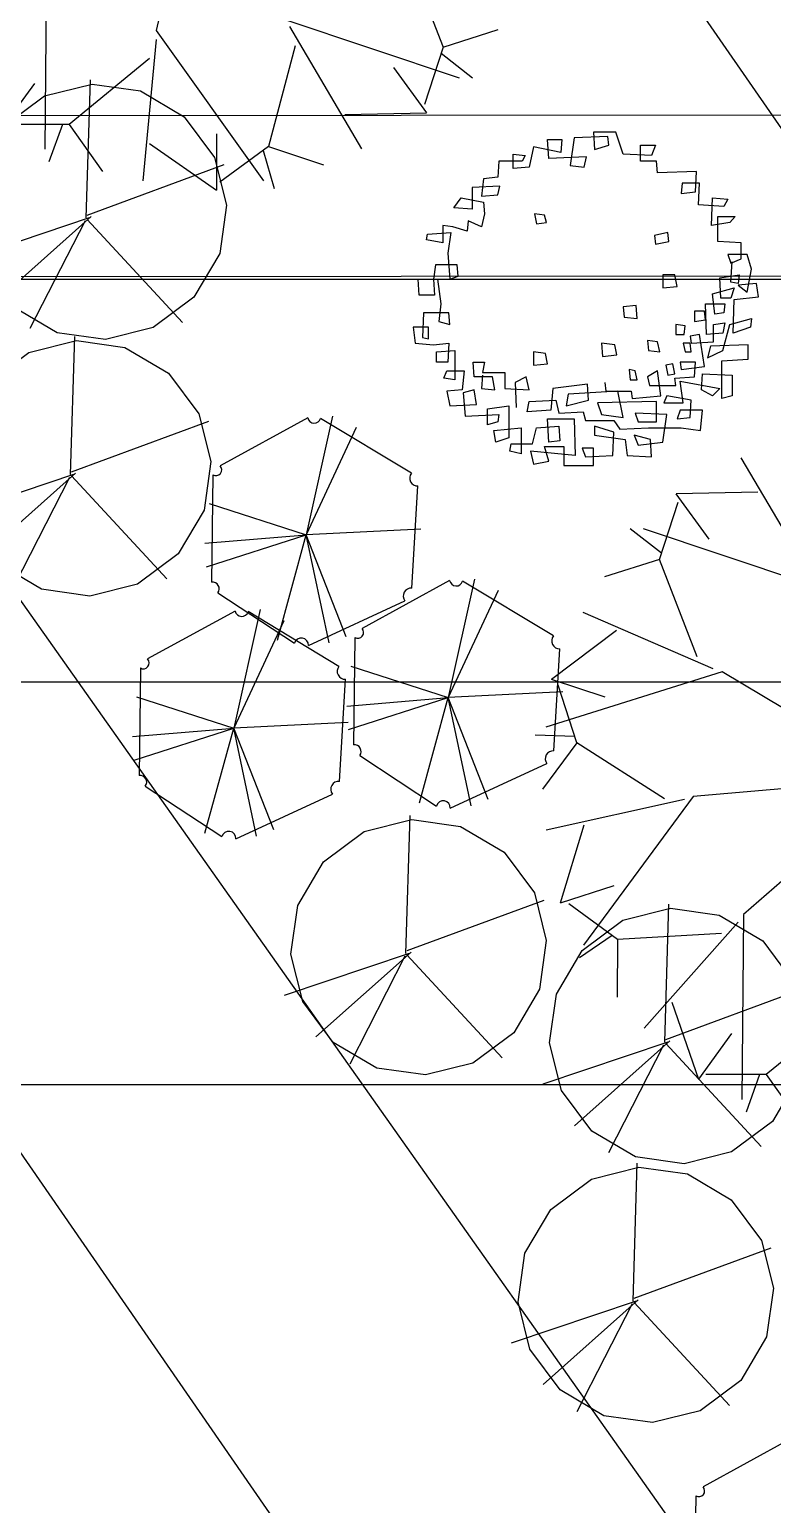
# Model space of a CAD drawing. Header units: millimetres. Extents: x 14950 to 15746, y 1103 to 1809.
# Drawn here: x 15431.439 to 15433.285, y 1480.923 to 1484.585 of the extents above; entities that cross this region are included whole.
import ezdxf
from ezdxf.xclip import XClip

# ---------------------------------------------------------------- set-up
doc = ezdxf.new("R2010")
doc.units = ezdxf.units.MM
doc.header["$LTSCALE"] = 10
doc.header["$MEASUREMENT"] = 0
doc.header["$XCLIPFRAME"] = 2
doc.linetypes.add('HIDDEN', pattern=[0.375, 0.25, -0.125])
for name, color, linetype in [('TN-CABL', 4, 'Continuous'), ('TZ-BASE', 253, 'Continuous'), ('TZ-CABL', 4, 'Continuous')]:
    doc.layers.add(name, color=color, linetype=linetype)
doc.linetypes.add('ZIGZAG', pattern='A,0.0001,-0.2,[131,ltypeshp.shx,S=0.2,R=0,X=-0.2,Y=0],-0.4,[131,ltypeshp.shx,S=0.2,R=180,X=0.2,Y=0],-0.2', length=0.8001)

# ---------------------------------------------------------------- blocks, each defined once
blk = doc.blocks.new('JD-DGHCDGH7DFXH')
at = {"layer": 'TZ-BASE'}
for p, q in [((396.7644, 2.3519), (383.3386, 21.3418)), ((390.1718, 15.7075), (401.8806, -1.233)), ((387.8757, 13.7532), (399.3344, -2.8255)), ((394.5365, 8.0598), (394.4211, 7.5579)), ((395.0396, 7.7577), (395.1334, 7.5167)), ((394.1481, 7.7217), (394.1443, 7.2629)), ((394.7381, 7.5859), (395.1733, 7.4405)), ((394.4211, 7.5579), (394.6876, 7.1845)), ((394.7516, 7.5673), (394.9305, 7.2642)), ((395.1334, 7.5167), (395.2703, 7.5599)), ((394.4211, 7.535), (394.3876, 7.1845)), ((394.7659, 7.5197), (394.7001, 7.2696)), ((395.1334, 7.5167), (395.0871, 7.3743)), ((394.4046, 7.488), (394.2044, 7.3243)), ((395.1283, 7.5011), (395.2063, 7.4405)), ((394.2471, 7.0924), (394.2574, 7.435)), ((395.0101, 7.4663), (395.0922, 7.3532)), ((394.1184, 7.4261), (394.0362, 7.313)), ((363.0472, 7.3197), (399.8993, 7.3522)), ((394.2044, 7.3243), (394.0547, 7.3243)), ((394.188, 7.3243), (394.1545, 7.2315)), ((394.2044, 7.3243), (394.2878, 7.2075)), ((394.8897, 7.3493), (395.0922, 7.3532)), ((394.5708, 7.3013), (394.5708, 7.1616)), ((395.3931, 7.2873), (395.4285, 7.2873)), ((395.3957, 7.2403), (395.3931, 7.2873)), ((395.4285, 7.2873), (395.426, 7.2548)), ((395.4589, 7.2909), (395.4488, 7.2222)), ((395.5424, 7.2945), (395.4589, 7.2909)), ((395.507, 7.3054), (395.5095, 7.262)), ((395.5626, 7.3054), (395.507, 7.3054)), ((395.5449, 7.2728), (395.5424, 7.2945)), ((395.5803, 7.2511), (395.5626, 7.3054)), ((394.4046, 7.2774), (394.5708, 7.1616)), ((394.7001, 7.2696), (394.579, 7.1816)), ((394.6869, 7.2599), (394.7143, 7.1651)), ((394.7001, 7.2696), (394.8363, 7.2241)), ((395.3071, 7.2511), (395.3375, 7.2475)), ((395.3071, 7.215), (395.3071, 7.2511)), ((395.3577, 7.2692), (395.3476, 7.2186)), ((395.426, 7.2548), (395.3577, 7.2692)), ((395.5095, 7.262), (395.5449, 7.2728)), ((395.6511, 7.2475), (395.5803, 7.2511)), ((395.6233, 7.2728), (395.6613, 7.2728)), ((395.6233, 7.2331), (395.6233, 7.2728)), ((395.6613, 7.2728), (395.6511, 7.2475)), ((394.2497, 7.0994), (394.59, 7.2247)), ((395.2717, 7.2331), (395.2692, 7.1933)), ((395.3299, 7.2331), (395.2717, 7.2331)), ((395.3476, 7.2186), (395.3071, 7.215)), ((395.3375, 7.2475), (395.3299, 7.2331)), ((395.4893, 7.2439), (395.3957, 7.2403)), ((395.4488, 7.2222), (395.4842, 7.2186)), ((395.4842, 7.2186), (395.4893, 7.2439)), ((395.6638, 7.2331), (395.6233, 7.2331)), ((395.6663, 7.2042), (395.6638, 7.2331)), ((395.2338, 7.1897), (395.2287, 7.1463)), ((395.2692, 7.1933), (395.2338, 7.1897)), ((395.7624, 7.2078), (395.6663, 7.2042)), ((395.727, 7.1788), (395.7245, 7.1535)), ((395.77, 7.1788), (395.727, 7.1788)), ((395.7599, 7.1572), (395.7624, 7.2078)), ((395.7675, 7.1246), (395.77, 7.1788)), ((395.1604, 7.1174), (395.1781, 7.1427)), ((395.1781, 7.1427), (395.2338, 7.1319)), ((395.2742, 7.1716), (395.206, 7.168)), ((395.206, 7.168), (395.206, 7.1138)), ((395.2287, 7.1463), (395.2692, 7.1499)), ((395.2692, 7.1499), (395.2742, 7.1716)), ((395.7245, 7.1535), (395.7599, 7.1572)), ((395.8004, 7.074), (395.8029, 7.1427)), ((395.8029, 7.1427), (395.8408, 7.1391)), ((395.206, 7.1138), (395.1604, 7.1174)), ((395.2338, 7.1319), (395.2363, 7.1029)), ((395.8307, 7.121), (395.7675, 7.1246)), ((395.8408, 7.1391), (395.8307, 7.121)), ((394.2546, 7.0923), (393.9446, 6.9881)), ((394.2597, 7.0958), (394.0233, 6.8852)), ((394.2445, 7.0853), (394.1075, 6.8176)), ((394.2495, 7.0888), (394.4862, 6.8332)), ((395.1579, 7.0704), (395.1326, 7.074)), ((395.1326, 7.074), (395.1326, 7.0307)), ((395.1933, 7.0596), (395.1579, 7.0704)), ((395.1958, 7.0849), (395.1933, 7.0596)), ((395.2287, 7.0704), (395.1958, 7.0849)), ((395.2363, 7.1029), (395.2287, 7.0704)), ((395.3855, 7.0993), (395.3602, 7.1029)), ((395.3602, 7.1029), (395.3653, 7.0776)), ((395.3653, 7.0776), (395.3906, 7.0813)), ((395.3906, 7.0813), (395.3855, 7.0993)), ((395.8459, 7.0813), (395.8004, 7.074)), ((395.8156, 7.0957), (395.8586, 7.0957)), ((395.8156, 7.0343), (395.8156, 7.0957)), ((395.8586, 7.0957), (395.8459, 7.0813)), ((395.0921, 7.0379), (395.0947, 7.0523)), ((395.1326, 7.0307), (395.0921, 7.0379)), ((395.0947, 7.0523), (395.1528, 7.056)), ((395.1528, 7.056), (395.1452, 7.0053)), ((395.6916, 7.056), (395.6587, 7.0487)), ((395.6587, 7.0487), (395.6613, 7.027)), ((395.6613, 7.027), (395.6941, 7.0343)), ((395.6941, 7.0343), (395.6916, 7.056)), ((395.8737, 7.0307), (395.8156, 7.0343)), ((395.1452, 7.0053), (395.1503, 6.9403)), ((395.8408, 7.0017), (395.8484, 6.98)), ((395.8889, 7.0017), (395.8408, 7.0017)), ((395.8737, 6.9909), (395.8737, 7.0307)), ((395.899, 6.9656), (395.8889, 7.0017)), ((395.1149, 6.9764), (395.1098, 6.9403)), ((395.168, 6.9764), (395.1149, 6.9764)), ((395.1705, 6.9475), (395.168, 6.9764)), ((395.8484, 6.98), (395.8737, 6.9909)), ((395.8484, 6.9331), (395.851, 6.9837)), ((395.8889, 6.9078), (395.899, 6.9656)), ((363.0468, 6.9198), (399.8996, 6.9523)), ((395.0719, 6.9403), (395.1199, 6.9403)), ((395.0744, 6.9005), (395.0719, 6.9403)), ((395.1098, 6.9403), (395.1124, 6.9005)), ((395.1199, 6.9403), (395.1275, 6.8788)), ((395.1503, 6.9403), (395.1705, 6.9475)), ((395.7093, 6.9511), (395.679, 6.9511)), ((395.679, 6.9511), (395.679, 6.9186)), ((395.679, 6.9186), (395.7144, 6.9222)), ((395.7144, 6.9222), (395.7093, 6.9511)), ((395.8206, 6.9439), (395.8687, 6.9511)), ((395.8231, 6.8933), (395.8206, 6.9439)), ((395.8661, 6.9294), (395.8484, 6.9331)), ((395.8687, 6.9511), (395.8661, 6.9294)), ((395.9117, 6.9294), (395.8661, 6.9258)), ((395.8661, 6.9258), (395.8889, 6.9078)), ((395.9167, 6.8969), (395.9117, 6.9294)), ((395.1124, 6.9005), (395.0744, 6.9005)), ((395.8029, 6.9041), (395.856, 6.9186)), ((395.808, 6.8535), (395.8029, 6.9041)), ((395.8484, 6.8933), (395.8231, 6.8933)), ((395.856, 6.9186), (395.8484, 6.8933)), ((395.8535, 6.8065), (395.856, 6.8897)), ((395.856, 6.8897), (395.9167, 6.8969)), ((395.0845, 6.8572), (395.082, 6.7957)), ((395.1478, 6.8572), (395.0845, 6.8572)), ((395.1275, 6.8788), (395.1225, 6.8355)), ((395.1503, 6.8282), (395.1478, 6.8572)), ((395.6132, 6.8752), (395.5803, 6.8716)), ((395.5803, 6.8716), (395.5828, 6.8463)), ((395.6157, 6.8427), (395.6132, 6.8752)), ((395.7827, 6.8608), (395.7574, 6.8608)), ((395.7574, 6.8608), (395.7574, 6.8355)), ((395.7852, 6.8391), (395.7827, 6.8608)), ((395.7852, 6.8788), (395.8333, 6.8788)), ((395.7877, 6.8029), (395.7852, 6.8788)), ((395.8307, 6.8572), (395.808, 6.8535)), ((395.8333, 6.8788), (395.8307, 6.8572)), ((395.0592, 6.821), (395.0643, 6.7812)), ((395.0972, 6.821), (395.0592, 6.821)), ((395.0972, 6.7921), (395.0972, 6.821)), ((395.1225, 6.8355), (395.1503, 6.8282)), ((395.5828, 6.8463), (395.6157, 6.8427)), ((395.7346, 6.8246), (395.7118, 6.8282)), ((395.7118, 6.8282), (395.7118, 6.8029)), ((395.7321, 6.8029), (395.7346, 6.8246)), ((395.7574, 6.8355), (395.7852, 6.8391)), ((395.8054, 6.8282), (395.8333, 6.8318)), ((395.8054, 6.7849), (395.8054, 6.8282)), ((395.8333, 6.8318), (395.8282, 6.8065)), ((395.8282, 6.7632), (395.8459, 6.8282)), ((395.8459, 6.8282), (395.899, 6.8427)), ((395.8965, 6.821), (395.8535, 6.8065)), ((395.899, 6.8427), (395.8965, 6.821)), ((394.2083, 6.4554), (394.2186, 6.798)), ((395.0643, 6.7812), (395.1098, 6.7776)), ((395.082, 6.7957), (395.0972, 6.7921)), ((395.1098, 6.7776), (395.1478, 6.7812)), ((395.1478, 6.7812), (395.1452, 6.7343)), ((395.5601, 6.7776), (395.5272, 6.7812)), ((395.5272, 6.7812), (395.5297, 6.7487)), ((395.5651, 6.7523), (395.5601, 6.7776)), ((395.6663, 6.7849), (395.641, 6.7885)), ((395.641, 6.7885), (395.6435, 6.7632)), ((395.6714, 6.7596), (395.6663, 6.7849)), ((395.7118, 6.8029), (395.7321, 6.8029)), ((395.7473, 6.7812), (395.7295, 6.7812)), ((395.7295, 6.7812), (395.7346, 6.7596)), ((395.77, 6.8029), (395.7473, 6.7993)), ((395.7473, 6.7993), (395.7498, 6.7812)), ((395.7498, 6.7596), (395.7473, 6.7812)), ((395.7498, 6.7812), (395.8054, 6.7849)), ((395.7827, 6.7234), (395.77, 6.8029)), ((395.8282, 6.8065), (395.7877, 6.8029)), ((395.8914, 6.7776), (395.7978, 6.774)), ((395.8914, 6.7415), (395.8914, 6.7776)), ((395.1174, 6.7596), (395.163, 6.7632)), ((395.1174, 6.7343), (395.1174, 6.7596)), ((395.163, 6.7632), (395.163, 6.6909)), ((395.3881, 6.7559), (395.3577, 6.7596)), ((395.3577, 6.7596), (395.3577, 6.727)), ((395.3931, 6.7306), (395.3881, 6.7559)), ((395.5297, 6.7487), (395.5651, 6.7523)), ((395.6435, 6.7632), (395.6714, 6.7596)), ((395.7346, 6.7596), (395.7498, 6.7596)), ((395.7978, 6.774), (395.7903, 6.7451)), ((395.7903, 6.7451), (395.8282, 6.7632)), ((395.8257, 6.7379), (395.8914, 6.7415)), ((395.8257, 6.6439), (395.8257, 6.7379)), ((395.1452, 6.7343), (395.1174, 6.7343)), ((395.1351, 6.6945), (395.1427, 6.7126)), ((395.1427, 6.7126), (395.1857, 6.7126)), ((395.1857, 6.7126), (395.1807, 6.6656)), ((395.2085, 6.7343), (395.2363, 6.7343)), ((395.211, 6.6981), (395.2085, 6.7343)), ((395.2312, 6.7017), (395.2287, 6.6692)), ((395.2363, 6.7343), (395.2312, 6.709)), ((395.2312, 6.709), (395.2869, 6.709)), ((395.2869, 6.709), (395.2869, 6.6692)), ((395.3577, 6.727), (395.3931, 6.7306)), ((395.6107, 6.7126), (395.5955, 6.7162)), ((395.5955, 6.7162), (395.598, 6.6909)), ((395.6157, 6.6909), (395.6107, 6.7126)), ((395.6663, 6.7126), (395.641, 6.6981)), ((395.6739, 6.6511), (395.6663, 6.7126)), ((395.7043, 6.7306), (395.6865, 6.727)), ((395.6865, 6.727), (395.6916, 6.7017)), ((395.6916, 6.7017), (395.7093, 6.7053)), ((395.7093, 6.7053), (395.7043, 6.7306)), ((395.722, 6.7343), (395.7245, 6.7162)), ((395.7599, 6.7343), (395.722, 6.7343)), ((395.7245, 6.7162), (395.7827, 6.7234)), ((395.7574, 6.6981), (395.7599, 6.7343)), ((395.7751, 6.6656), (395.7776, 6.7053)), ((395.7776, 6.7053), (395.851, 6.7017)), ((395.851, 6.7017), (395.851, 6.6511)), ((395.163, 6.6909), (395.1351, 6.6945)), ((395.1807, 6.6656), (395.1427, 6.662)), ((395.211, 6.6656), (395.1832, 6.6583)), ((395.2565, 6.6981), (395.211, 6.6981)), ((395.2161, 6.6294), (395.211, 6.6656)), ((395.2287, 6.6692), (395.2616, 6.6656)), ((395.2616, 6.6656), (395.2565, 6.6981)), ((395.2869, 6.6692), (395.3476, 6.6656)), ((395.34, 6.6981), (395.3122, 6.6836)), ((395.3122, 6.6836), (395.3147, 6.6222)), ((395.3476, 6.6656), (395.34, 6.6981)), ((395.4058, 6.6692), (395.4007, 6.615)), ((395.4918, 6.68), (395.4058, 6.6692)), ((395.4943, 6.6403), (395.4918, 6.68)), ((395.5348, 6.6836), (395.5373, 6.662)), ((395.598, 6.6909), (395.6157, 6.6909)), ((395.641, 6.6981), (395.6461, 6.6764)), ((395.6461, 6.6764), (395.7118, 6.6764)), ((395.7093, 6.6945), (395.7574, 6.6981)), ((395.7118, 6.6764), (395.7093, 6.6945)), ((395.722, 6.6873), (395.8206, 6.6692)), ((395.7295, 6.633), (395.722, 6.6873)), ((395.8029, 6.6511), (395.7751, 6.6656)), ((395.8206, 6.6692), (395.8029, 6.6511)), ((395.1427, 6.662), (395.1503, 6.6258)), ((395.1503, 6.6258), (395.2161, 6.6294)), ((395.1832, 6.6583), (395.1882, 6.6005)), ((395.3425, 6.6114), (395.3476, 6.6367)), ((395.3476, 6.6367), (395.4134, 6.6403)), ((395.4134, 6.6403), (395.421, 6.6077)), ((395.4437, 6.6547), (395.4387, 6.6258)), ((395.4387, 6.6258), (395.4943, 6.6403)), ((395.5677, 6.662), (395.4437, 6.6547)), ((395.6638, 6.6367), (395.5171, 6.633)), ((395.5171, 6.633), (395.5272, 6.6041)), ((395.5373, 6.662), (395.6005, 6.662)), ((395.5803, 6.5969), (395.5677, 6.662)), ((395.6005, 6.662), (395.6031, 6.6439)), ((395.6031, 6.6439), (395.6739, 6.6511)), ((395.6638, 6.5861), (395.6638, 6.6367)), ((395.6891, 6.6511), (395.6815, 6.633)), ((395.6815, 6.633), (395.7295, 6.633)), ((395.7498, 6.6403), (395.6891, 6.6511)), ((395.7473, 6.5969), (395.7498, 6.6403)), ((395.851, 6.6511), (395.8257, 6.6439)), ((394.7972, 6.5962), (394.5798, 6.4773)), ((394.8591, 6.5999), (394.7937, 6.3057)), ((395.0547, 6.4588), (394.8291, 6.5948)), ((395.1882, 6.6005), (395.2717, 6.6041)), ((395.2439, 6.6186), (395.297, 6.6258)), ((395.2439, 6.5788), (395.2439, 6.6186)), ((395.2717, 6.6041), (395.2692, 6.5861)), ((395.297, 6.6258), (395.297, 6.5463)), ((395.4007, 6.615), (395.3425, 6.6114)), ((395.3931, 6.5933), (395.4589, 6.5933)), ((395.3957, 6.5355), (395.3931, 6.5933)), ((395.421, 6.6077), (395.4817, 6.6114)), ((395.4589, 6.5933), (395.4614, 6.5029)), ((395.4817, 6.6114), (395.4867, 6.5897)), ((395.5272, 6.6041), (395.5803, 6.5969)), ((395.6107, 6.6077), (395.6183, 6.5861)), ((395.6891, 6.6041), (395.6107, 6.6077)), ((395.679, 6.5355), (395.6891, 6.6041)), ((395.722, 6.615), (395.7144, 6.5933)), ((395.7144, 6.5933), (395.7473, 6.5969)), ((395.7776, 6.615), (395.722, 6.615)), ((395.7726, 6.5644), (395.7776, 6.615)), ((394.2109, 6.4625), (394.5513, 6.5877)), ((394.9178, 6.5718), (394.7937, 6.3057)), ((395.2692, 6.5861), (395.2439, 6.5788)), ((395.2591, 6.5644), (395.3274, 6.5716)), ((395.2641, 6.5355), (395.2591, 6.5644)), ((395.3274, 6.5716), (395.3274, 6.5065)), ((395.3552, 6.5318), (395.3653, 6.5716)), ((395.3653, 6.5716), (395.421, 6.5752)), ((395.421, 6.5752), (395.4235, 6.5391)), ((395.4867, 6.5897), (395.5575, 6.5897)), ((395.5095, 6.5752), (395.5095, 6.5535)), ((395.5575, 6.5608), (395.5095, 6.5752)), ((395.555, 6.5029), (395.5575, 6.5608)), ((395.5575, 6.5897), (395.5727, 6.568)), ((395.5727, 6.568), (395.6435, 6.5716)), ((395.6183, 6.5861), (395.6638, 6.5861)), ((395.6435, 6.5716), (395.7245, 6.5716)), ((395.7245, 6.5716), (395.7726, 6.5644)), ((395.297, 6.5463), (395.2641, 6.5355)), ((395.2995, 6.5138), (395.3021, 6.5318)), ((395.3021, 6.5318), (395.3552, 6.5318)), ((395.3855, 6.5246), (395.4336, 6.5246)), ((395.3957, 6.4885), (395.3855, 6.5246)), ((395.4235, 6.5391), (395.3957, 6.5355)), ((395.4336, 6.5246), (395.4336, 6.4776)), ((395.4791, 6.521), (395.4867, 6.4993)), ((395.507, 6.521), (395.4791, 6.521)), ((395.507, 6.4776), (395.507, 6.521)), ((395.5095, 6.5535), (395.5854, 6.5427)), ((395.5854, 6.5427), (395.5904, 6.5029)), ((395.6081, 6.5535), (395.6183, 6.5282)), ((395.6486, 6.5427), (395.6081, 6.5535)), ((395.6183, 6.5282), (395.679, 6.5355)), ((395.6511, 6.4993), (395.6486, 6.5427)), ((395.3274, 6.5065), (395.2995, 6.5138)), ((395.3501, 6.5138), (395.3577, 6.4812)), ((395.4614, 6.5029), (395.3501, 6.5138)), ((395.3577, 6.4812), (395.3957, 6.4885)), ((395.4867, 6.4993), (395.555, 6.5029)), ((395.5904, 6.5029), (395.6511, 6.4993)), ((396.0528, 6.1936), (395.8739, 6.4968)), ((394.2158, 6.4554), (393.9058, 6.3511)), ((394.2209, 6.4589), (393.9845, 6.2482)), ((394.2057, 6.4484), (394.0687, 6.1807)), ((394.2107, 6.4519), (394.4474, 6.1962)), ((394.5616, 6.4549), (394.5585, 6.1881)), ((395.4336, 6.4776), (395.507, 6.4776)), ((395.056, 6.1734), (395.0711, 6.427)), ((395.9147, 6.4116), (395.7122, 6.4077)), ((394.5521, 6.3836), (394.7937, 6.3057)), ((395.671, 6.2443), (395.7173, 6.3867)), ((395.7944, 6.2946), (395.7122, 6.4077)), ((394.5421, 6.2846), (394.7937, 6.3057)), ((394.5459, 6.2265), (394.7937, 6.3057)), ((394.7222, 6.0445), (394.7937, 6.3057)), ((395.0779, 6.3199), (394.7937, 6.3057)), ((394.8929, 6.0528), (394.7937, 6.3057)), ((394.8505, 6.0372), (394.7937, 6.3057)), ((395.6761, 6.2599), (395.5981, 6.3205)), ((396.0663, 6.1751), (395.6311, 6.3204)), ((395.671, 6.2443), (395.5342, 6.2011)), ((395.7648, 6.0032), (395.671, 6.2443)), ((395.1497, 6.1922), (394.9323, 6.0732)), ((395.2116, 6.1958), (395.1462, 5.9016)), ((395.4073, 6.0547), (395.1816, 6.1907)), ((394.574, 6.1616), (394.7642, 6.0364)), ((395.2703, 6.1677), (395.1462, 5.9016)), ((394.6171, 6.1165), (394.3997, 5.9975)), ((394.6791, 6.1201), (394.6136, 5.8259)), ((394.7988, 6.0309), (395.0386, 6.1418)), ((394.7377, 6.092), (394.6136, 5.8259)), ((394.8747, 5.979), (394.649, 6.115)), ((395.8044, 5.9731), (395.4815, 6.1133)), ((394.9141, 6.0509), (394.911, 5.784)), ((395.5645, 6.0683), (395.403, 5.9462)), ((395.4085, 5.7694), (395.4236, 6.0229)), ((394.3816, 5.9752), (394.3784, 5.7084)), ((394.9046, 5.9796), (395.1462, 5.9016)), ((394.8759, 5.6937), (394.8911, 5.9472)), ((395.8262, 5.966), (395.3887, 5.8279)), ((395.5359, 5.903), (395.403, 5.9462)), ((395.4657, 5.7897), (395.4195, 5.9321)), ((396.2679, 5.7011), (395.8262, 5.966)), ((394.372, 5.9039), (394.6136, 5.8259)), ((394.8947, 5.8806), (395.1462, 5.9016)), ((394.8984, 5.8224), (395.1462, 5.9016)), ((395.0747, 5.6405), (395.1462, 5.9016)), ((395.4304, 5.9159), (395.1462, 5.9016)), ((395.2454, 5.6488), (395.1462, 5.9016)), ((395.203, 5.6332), (395.1462, 5.9016)), ((394.3621, 5.8049), (394.6136, 5.8259)), ((394.3659, 5.7467), (394.6136, 5.8259)), ((394.5421, 5.5648), (394.6136, 5.8259)), ((394.8978, 5.8402), (394.6136, 5.8259)), ((394.7128, 5.5731), (394.6136, 5.8259)), ((394.6704, 5.5575), (394.6136, 5.8259)), ((395.4607, 5.8053), (395.362, 5.8085)), ((395.4657, 5.7897), (395.3804, 5.6743)), ((395.6833, 5.6499), (395.4657, 5.7897)), ((394.9265, 5.7575), (395.1167, 5.6323)), ((395.1513, 5.6268), (395.3911, 5.7378)), ((394.3939, 5.6818), (394.5841, 5.5566)), ((396.2679, 5.7011), (395.7549, 5.6558)), ((396.2679, 5.7011), (395.8795, 5.363)), ((394.6187, 5.5511), (394.8585, 5.6621)), ((395.733, 5.6487), (395.3894, 5.5723)), ((395.7549, 5.6558), (395.4821, 5.2869)), ((395.0413, 5.2664), (395.0516, 5.609)), ((395.483, 5.5848), (395.4242, 5.391)), ((395.5571, 5.4342), (395.4242, 5.391)), ((395.0439, 5.2734), (395.3843, 5.3987)), ((395.5669, 5.3013), (395.4457, 5.3893)), ((395.6838, 5.046), (395.6941, 5.3887)), ((395.8795, 5.363), (395.8757, 4.9042)), ((395.5536, 5.311), (395.4719, 5.2555)), ((395.8251, 5.3161), (395.5669, 5.3013)), ((395.866, 5.3444), (395.6329, 5.0806)), ((395.5669, 5.3013), (395.5657, 5.1578)), ((395.0488, 5.2664), (394.7389, 5.1621)), ((395.0539, 5.2699), (394.8175, 5.0592)), ((395.0387, 5.2593), (394.9017, 4.9916)), ((395.0438, 5.2629), (395.2805, 5.0072)), ((395.6864, 5.0531), (396.0268, 5.1784)), ((395.7013, 5.1456), (395.7676, 4.9543)), ((396.136, 5.1293), (395.9357, 4.9656)), ((395.8498, 5.0674), (395.7676, 4.9543)), ((395.6913, 5.046), (395.3814, 4.9418)), ((395.6964, 5.0495), (395.46, 4.8389)), ((395.6812, 5.039), (395.5442, 4.7713)), ((395.6863, 5.0425), (395.923, 4.7868)), ((395.9357, 4.9656), (395.786, 4.9656)), ((395.9193, 4.9656), (395.8858, 4.8728)), ((395.9357, 4.9656), (396.0191, 4.8488)), ((395.6054, 4.4034), (395.6157, 4.7461)), ((395.608, 4.4105), (395.9483, 4.5358)), ((395.6129, 4.4034), (395.3029, 4.2992)), ((395.6179, 4.4069), (395.3816, 4.1963)), ((395.6027, 4.3964), (395.4657, 4.1287)), ((395.6078, 4.3999), (395.8445, 4.1442)), ((395.9966, 4.0611), (395.7792, 3.9421)), ((395.761, 3.9198), (395.7578, 3.653))]:
    blk.add_line(p, q, dxfattribs=at)
for centre in [(394.2784, 7.1077), (394.2396, 6.4708), (395.0727, 5.2818), (395.7151, 5.0614), (395.6367, 4.4188)]:
    blk.add_ellipse(centre, major_axis=(0.2123, 0.2361), ratio=1, dxfattribs=at)
for centre, major_axis, start_param, end_param in [((394.8133, 6.5993), (0.011, 0.0122), 2.489896, 5.163868), ((394.5691, 6.4674), (0.0097, 0.0108), 3.334828, 6.190419), ((395.0702, 6.4466), (-0.0146, 0.0132), 0.066813, 2.34945), ((394.5609, 6.1717), (-0.0123, 0.0111), 3.217614, 5.590067), ((395.1658, 6.1952), (0.011, 0.0122), 2.489896, 5.163868), ((395.0541, 6.1539), (-0.0146, 0.0131), 5.351805, 7.674664), ((394.6333, 6.1195), (0.011, 0.0122), 2.489896, 5.163868), ((394.7812, 6.0319), (0.0118, 0.0131), 5.38687, 8.330139), ((394.9216, 6.0633), (0.0097, 0.0108), 3.334828, 6.190419), ((395.4227, 6.0425), (-0.0146, 0.0132), 0.066813, 2.34945), ((394.389, 5.9876), (0.0097, 0.0108), 3.334828, 6.190419), ((394.8901, 5.9668), (-0.0146, 0.0132), 0.066813, 2.34945), ((394.9134, 5.7677), (-0.0123, 0.0111), 3.217614, 5.590067), ((395.4067, 5.7498), (-0.0146, 0.0131), 5.351805, 7.674664), ((394.3808, 5.692), (-0.0123, 0.0111), 3.217614, 5.590067), ((394.8741, 5.6741), (-0.0146, 0.0131), 5.351805, 7.674664), ((395.1338, 5.6279), (0.0118, 0.0131), 5.38687, 8.330139), ((394.6012, 5.5522), (0.0118, 0.0131), 5.38687, 8.330139), ((395.7685, 3.9323), (0.0097, 0.0108), 3.334828, 6.190419)]:
    blk.add_ellipse(centre, major_axis=major_axis, ratio=1, start_param=start_param, end_param=end_param, dxfattribs=at)

msp = doc.modelspace()

# ---------------------------------------------------------------- linework, layer by layer
at = {"layer": 'TN-CABL', "linetype": 'ZIGZAG', "ltscale": 0.5}
msp.add_lwpolyline([(15037.3278, 1482.9655), (15535.1782, 1482.9655)], dxfattribs=at)
at = {"layer": 'TZ-CABL', "linetype": 'HIDDEN'}
for points in [[(15037.3278, 1483.9655), (15535.4315, 1483.9655)], [(15037.3278, 1482.9655), (15535.1782, 1482.9655)], [(15037.3278, 1481.9655), (15535.4315, 1481.9655)]]:
    msp.add_lwpolyline(points, dxfattribs=at)

# ---------------------------------------------------------------- block references
at = {"layer": 'TZ-BASE'}
ref = msp.add_blockref('JD-DGHCDGH7DFXH', (15037.333, 1477.0248), dxfattribs=at)
XClip(ref).set_block_clipping_path([(-0.066111234, 74.999970863), (699.933616811, 75.6206052864), (700.0658361092, -74.3793364424), (0.0661112341, -74.999970863)])

doc.saveas('drawing.dxf')
